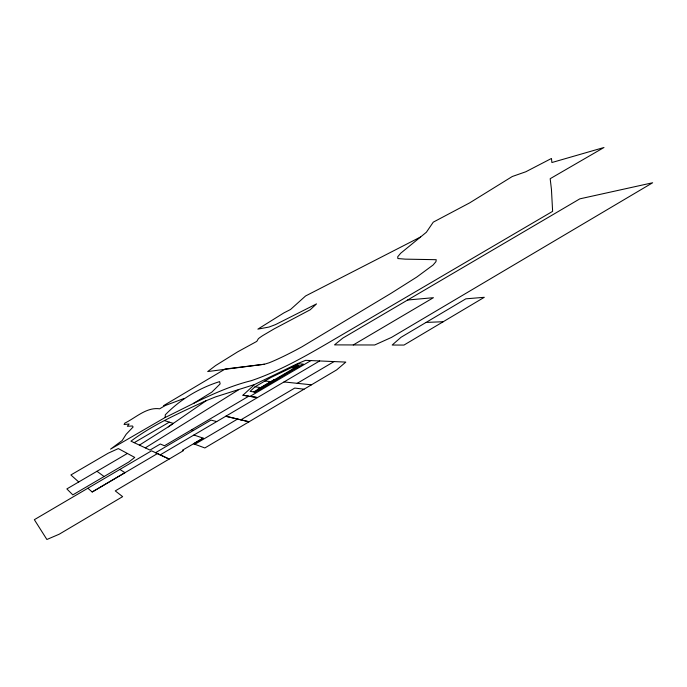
<?xml version="1.0" encoding="UTF-8"?>
<svg xmlns="http://www.w3.org/2000/svg" width="687" height="687" viewBox="0 0 687 687"><rect width="100%" height="100%" fill="white"/><g stroke="black" fill="none" stroke-linecap="round" stroke-linejoin="round"><path stroke-width="1.03" d="M184.374 398.366L165.172 405.553L159.676 408.808C146.563 406.927 135.734 417.79 124.802 423.14L124.072 424.532L129.13 423.991L127.335 426.275L132.411 425.974L133.115 426.988L126.159 434.278L122.174 440.539L110.53 449.143L165.146 417.49L165.301 414.802C180.183 399.456 199.273 387.992 219.6 381.62L220.149 383.896L211.888 392.097L193.382 403.458M254.989 386.841L250.111 391.367L255.1 392.097L299.48 366.008L295.333 365.759L271.039 377.429L254.989 386.841L260.648 387.58M254.559 384.531L215.589 396.88L204.932 401.191C179.539 412.99 153.493 424.317 130.959 441.157L149.998 450.071L160.32 444.017L164.459 445.76L248.771 396.184L242.949 395.24L254.559 384.531L297.273 363.749L305.586 360.34L345.81 362.092L336.647 369.898L204.855 447.958L193.511 443.785L203.18 438.134L193.897 435.017M139.401 445.142L168.272 426.867L206.255 400.658M168.272 426.867L173.296 423.407L164.433 420.581M238.449 389.881L145.292 447.881M426.06 322.426L400.993 337.3L392.174 345.037L403.99 345.063L484.283 297.308L465.855 298.828L426.06 322.426L443.244 321.714M353.281 344.943L374.716 344.977L391.478 337.42L652.65 182.759L579.828 198.852L342.822 338.09L334.517 344.883L353.281 344.943L433.411 297.694L407.623 300.013M297.231 383.32L334.062 361.577M194.885 444.266L237.556 419.053L249.063 421.775L225.783 416.245L237.556 419.053M240.897 419.834L294.74 388.069L304.058 389.203M253.769 391.899L297.772 366.042M254.645 392.028L298.759 366.102L295.084 365.879M310.945 360.581L250.094 396.365L257.496 397.558L242.949 395.24M87.876 488.234L92.187 491.986L157.452 453.575L169.157 459.071L155.554 452.707L210.978 420.109L216.74 421.56M92.187 491.986L124.982 472.69L119.873 469.427M160.174 454.88L319.635 360.958M127.387 453.472L66.854 488.921L72.822 494.889L128.83 461.999L134.746 457.43L118.319 448.577L108.185 453.205L70.898 474.966L78.73 481.973M134.205 442.668L169.285 422.162M203.18 438.134L182.381 450.286L183.369 450.672L115.261 490.896L122.638 496.641L59.211 534.211L46.888 539.493L34.35 519.681L151.544 450.818L157.452 453.575M420.616 236.955L305.578 295.968L290.549 309.476L283.851 312.92L257.874 329.125L269.038 327.046L275.573 324.573L316.527 303.886L310.18 309.794L274.293 328.79L262.812 335.539A18.068 1.683 -29.1 0 0 258.372 338.708L256.801 341.379L237.754 351.796L215.632 365.544L207.714 371.555L264.495 364.222L269.072 362.805A50.486 5.376 -29.1 0 0 301.756 346.918L391.015 293.332L416.803 277.041L433.076 265.027L435.953 261.653L436.228 259.695L405.27 259.145L397.885 258.544L397.704 256.775L400.684 253.237L426.378 232.249L433.265 222.15L469.642 202.888L512.279 176.507L525.795 171.776L551.455 158.474L551.893 162.527L603.976 147.507L550.175 178.697L551.438 189.346L552.623 211.347L327.441 343.363C303.036 357.575 278.209 371.53 251.382 380.658C220.845 388.207 193.227 403.87 165.146 417.49M264.495 364.222L225.19 369.005L163.738 405.553L165.172 405.553M284.014 381.938L311.451 384.814M264.916 381.019L270.73 381.654M191.621 429.787L193.519 430.388M96.961 471.291L104.098 476.52M298.278 363.827L291.666 367.708L296.698 368.043L303.388 364.101L298.278 363.827M274.139 379.653L257.333 389.529L259.239 389.787L276.14 379.859L274.139 379.653"/></g></svg>
